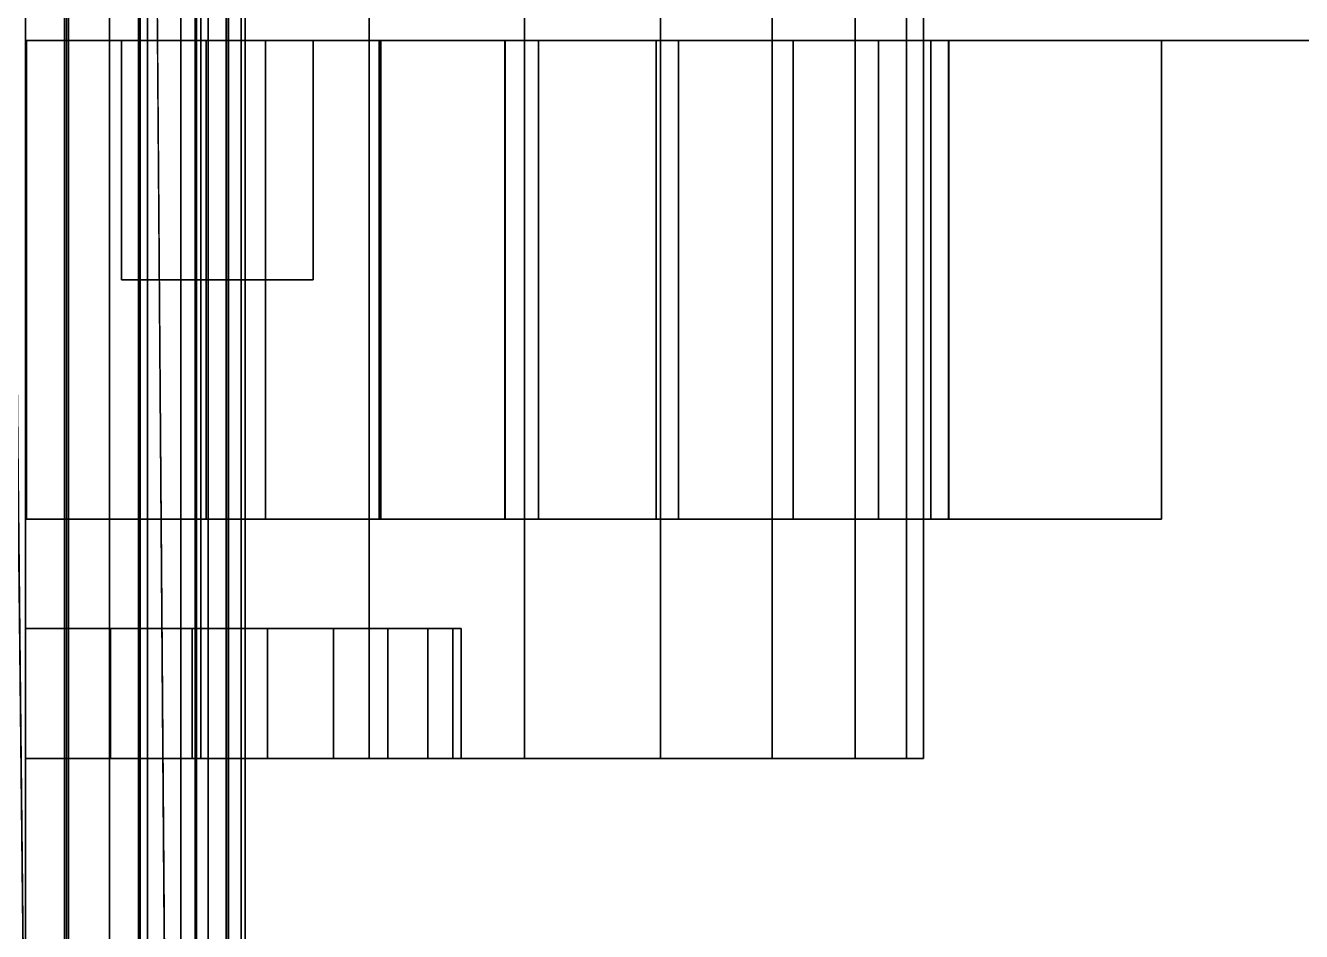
# Model space of a CAD drawing. Header units: metres. Extents: x -1080 to 1352, y -1635 to 1105.
# Drawn here: x 0 to 249.1, y -360.8 to -183.9 of the extents above; entities that cross this region are included whole.
import ezdxf

# ---------------------------------------------------------------- set-up
doc = ezdxf.new("R2010")
doc.units = ezdxf.units.M

msp = doc.modelspace()

# ---------------------------------------------------------------- linework, layer by layer
at = {"layer": 'crank_full'}
for points, invisible_edges in [([(7.61, -1175.37, 2074.45), (-7.97, 1078.14, 2074.39), (-7.98, -1175.37, 2074.37)], 1), ([(-7.97, 1078.14, 2074.39), (7.61, -1175.37, 2074.45), (7.63, 1078.14, 2074.46)], 1), ([(-7.6, 1078.15, 1995.97), (7.98, -1175.36, 1996.03), (-7.61, 314.39, 1995.96)], 1), ([(7.98, -1175.36, 1996.03), (-7.6, 1078.15, 1995.97), (7.99, 1078.15, 1996.04)], 1), ([(22.06, 314.38, 2068.55), (7.63, 1078.14, 2074.46), (7.61, -1175.37, 2074.45)], 13), ([(7.99, 1078.15, 1996.04), (22.36, -1175.36, 2002.06), (7.98, -1175.36, 1996.03)], 1), ([(22.36, -1175.36, 2002.06), (7.99, 1078.15, 1996.04), (22.38, 1078.15, 2002.08)], 1), ([(33.14, -1175.37, 2057.57), (22.07, 1078.14, 2068.56), (22.06, 314.38, 2068.55)], 1), ([(22.07, 1078.14, 2068.56), (33.14, -1175.37, 2057.57), (33.15, 1078.14, 2057.58)], 1), ([(22.38, 1078.15, 2002.08), (33.34, -1175.37, 2013.15), (22.36, -1175.36, 2002.06)], 1), ([(33.34, -1175.37, 2013.15), (22.38, 1078.15, 2002.08), (33.36, 1078.14, 2013.16)], 1), ([(39.18, 1078.14, 2043.2), (33.14, -1175.37, 2057.57), (39.17, -1175.37, 2043.18)], 1), ([(33.14, -1175.37, 2057.57), (39.18, 1078.14, 2043.2), (33.15, 1078.14, 2057.58)], 1), ([(33.36, 1078.14, 2013.16), (39.24, -1175.37, 2027.58), (33.34, -1175.37, 2013.15)], 1), ([(39.24, -1175.37, 2027.58), (33.36, 1078.14, 2013.16), (39.26, 1078.14, 2027.6)], 1), ([(39.26, 1078.14, 2027.6), (39.17, -1175.37, 2043.18), (39.24, -1175.37, 2027.58)], 1), ([(39.17, -1175.37, 2043.18), (39.26, 1078.14, 2027.6), (39.18, 1078.14, 2043.2)], 1), ([(22.06, 314.38, 2068.55), (7.61, -1175.37, 2074.45), (22.05, -1175.37, 2068.54)], 1)]:
    msp.add_3dface(points, dxfattribs=dict(at, invisible_edges=invisible_edges))
for points in [[(-7.62, -1175.36, 1995.96), (-7.61, 314.39, 1995.96), (7.98, -1175.36, 1996.03)], [(22.05, -1175.37, 2068.54), (33.14, -1175.37, 2057.57), (22.06, 314.38, 2068.55)]]:
    msp.add_3dface(points, dxfattribs=at)
at = {"layer": 'gearbox_half'}
for points, invisible_edges in [([(8.37, -116.79, 2383.76), (0, -858.15, 2382.93), (0, -116.79, 2382.93)], 1), ([(0, -858.15, 2382.93), (8.37, -116.79, 2383.76), (8.37, -857.43, 2383.76)], 1), ([(0, -741.65, 2468.69), (8.37, -116.79, 2467.87), (0, -116.79, 2468.69)], 1), ([(8.37, -116.79, 2467.87), (0, -741.65, 2468.69), (8.37, -741.6, 2467.87)], 1), ([(8.37, -741.6, 2467.87), (16.41, -116.79, 2465.43), (8.37, -116.79, 2467.87)], 1), ([(16.41, -116.79, 2465.43), (8.37, -741.6, 2467.87), (16.41, -741.56, 2465.43)], 1), ([(16.41, -116.79, 2386.2), (8.37, -857.43, 2383.76), (8.37, -116.79, 2383.76)], 1), ([(8.37, -857.43, 2383.76), (16.41, -116.79, 2386.2), (16.41, -855.3, 2386.2)], 1), ([(23.82, -116.79, 2390.16), (16.41, -855.3, 2386.2), (16.41, -116.79, 2386.2)], 1), ([(16.41, -855.3, 2386.2), (23.82, -116.79, 2390.16), (23.82, -851.83, 2390.16)], 1), ([(23.82, -741.51, 2461.46), (16.41, -116.79, 2465.43), (16.41, -741.56, 2465.43)], 1), ([(16.41, -116.79, 2465.43), (23.82, -741.51, 2461.46), (23.82, -116.79, 2461.46)], 1), ([(30.32, -116.79, 2395.49), (23.82, -851.83, 2390.16), (23.82, -116.79, 2390.16)], 1), ([(23.82, -851.83, 2390.16), (30.32, -116.79, 2395.49), (30.32, -847.17, 2395.49)], 1), ([(30.32, -741.47, 2456.13), (23.82, -116.79, 2461.46), (23.82, -741.51, 2461.46)], 1), ([(23.82, -116.79, 2461.46), (30.32, -741.47, 2456.13), (30.32, -116.79, 2456.13)], 1), ([(35.65, -741.44, 2449.63), (30.32, -116.79, 2456.13), (30.32, -741.47, 2456.13)], 1), ([(30.32, -116.79, 2456.13), (35.65, -741.44, 2449.63), (35.65, -116.79, 2449.63)], 1), ([(30.32, -116.79, 2395.49), (35.65, -841.49, 2401.99), (30.32, -847.17, 2395.49)], 1), ([(35.65, -841.49, 2401.99), (30.32, -116.79, 2395.49), (35.65, -116.79, 2401.99)], 1), ([(35.65, -116.79, 2401.99), (39.36, -835.43, 2408.93), (35.65, -841.49, 2401.99)], 1), ([(39.36, -835.43, 2408.93), (35.65, -116.79, 2401.99), (39.36, -741.42, 2408.93)], 3), ([(39.36, -741.42, 2408.93), (35.65, -116.79, 2401.99), (39.62, -741.42, 2409.4)], 3), ([(39.62, -741.42, 2409.4), (35.65, -116.79, 2401.99), (39.62, -116.79, 2409.4)], 1), ([(39.62, -741.42, 2442.22), (35.65, -116.79, 2449.63), (35.65, -741.44, 2449.63)], 1), ([(35.65, -116.79, 2449.63), (39.62, -741.42, 2442.22), (39.62, -116.79, 2442.22)], 1), ([(42.06, -741.4, 2434.18), (39.62, -116.79, 2442.22), (39.62, -741.42, 2442.22)], 1), ([(39.62, -116.79, 2442.22), (42.06, -741.4, 2434.18), (42.06, -116.79, 2434.18)], 1), ([(39.62, -116.79, 2409.4), (42.06, -741.4, 2417.45), (39.62, -741.42, 2409.4)], 1), ([(42.06, -741.4, 2417.45), (39.62, -116.79, 2409.4), (42.06, -116.79, 2417.45)], 1), ([(42.88, -741.4, 2425.81), (42.06, -116.79, 2434.18), (42.06, -741.4, 2434.18)], 1), ([(42.06, -116.79, 2434.18), (42.88, -741.4, 2425.81), (42.88, -116.79, 2425.81)], 1), ([(42.06, -116.79, 2417.45), (42.88, -741.4, 2425.81), (42.06, -741.4, 2417.45)], 1), ([(42.88, -741.4, 2425.81), (42.06, -116.79, 2417.45), (42.88, -116.79, 2425.81)], 1)]:
    msp.add_3dface(points, dxfattribs=dict(at, invisible_edges=invisible_edges))
at = {"layer": 'leg_half'}
for points, invisible_edges in [([(765, -186.86, 23.36), (0, -186.86, 5.84), (0, -186.86, 23.36)], 1), ([(0, -186.86, 5.84), (765, -186.86, 23.36), (765, -186.86, 5.84)], 1), ([(0.01, -763.62, 23.36), (765, -186.86, 23.36), (0, -186.86, 23.36)], 1), ([(700.99, -563.75, 5.84), (0, -186.86, 5.84), (765, -186.86, 5.84)], 1), ([(0, -186.86, 5.84), (700.99, -563.75, 5.84), (0, -674.37, 5.84)], 3), ([(765, -186.86, 23.36), (0.01, -763.62, 23.36), (765, -545.94, 23.36)], 3), ([(429.27, -549.15, 214.8), (0.02, -186.86, 214.8), (429.27, -186.86, 214.8)], 1), ([(0.02, -186.86, 214.8), (429.27, -549.15, 214.8), (0.02, -549.15, 214.8)], 1), ([(0.02, -186.86, 214.8), (93.53, -186.86, 242.73), (429.27, -186.86, 214.8)], 3), ([(93.53, -186.86, 242.73), (0.02, -186.86, 214.8), (18.72, -186.86, 268.43)], 15), ([(18.72, -186.86, 268.43), (0.02, -186.86, 214.8), (0.11, -186.86, 1390.81)], 13), ([(35.24, -186.86, 2079.87), (0.11, -280.29, 2083.33), (0.11, -186.86, 2083.33)], 1), ([(0.11, -280.29, 2083.33), (35.24, -186.86, 2079.87), (35.24, -280.29, 2079.87)], 1), ([(35.24, -186.86, 1394.27), (18.72, -186.86, 1315.22), (0.11, -186.86, 1390.81)], 3), ([(18.72, -186.86, 268.43), (0.11, -186.86, 1390.81), (18.72, -186.86, 1315.22)], 3), ([(0.18, -186.86, 2125.5), (35.24, -186.86, 2079.87), (0.11, -186.86, 2083.33)], 1), ([(0.11, -280.29, 1390.81), (35.24, -186.86, 1394.27), (0.11, -186.86, 1390.81)], 1), ([(35.24, -186.86, 1394.27), (0.11, -280.29, 1390.81), (35.24, -280.29, 1394.27)], 1), ([(0.18, -280.29, 2125.5), (46.87, -186.86, 2125.5), (0.18, -186.86, 2125.5)], 1), ([(46.87, -186.86, 2125.5), (0.18, -280.29, 2125.5), (46.87, -280.29, 2125.5)], 1), ([(35.24, -186.86, 2079.87), (0.18, -186.86, 2125.5), (46.87, -186.86, 2125.5)], 13), ([(18.72, -186.86, 1315.22), (35.24, -186.86, 1394.27), (56.13, -186.86, 1315.22)], 3), ([(93.53, -186.86, 242.73), (18.72, -186.86, 268.43), (56.13, -186.86, 268.43)], 13), ([(18.72, -186.86, 268.43), (56.13, -233.58, 268.43), (56.13, -186.86, 268.43)], 1), ([(56.13, -233.58, 268.43), (18.72, -186.86, 268.43), (18.72, -233.58, 268.43)], 1), ([(18.72, -186.86, 1315.22), (18.72, -233.58, 268.43), (18.72, -186.86, 268.43)], 1), ([(18.72, -233.58, 268.43), (18.72, -186.86, 1315.22), (18.72, -233.58, 1315.22)], 1), ([(56.13, -233.58, 1315.22), (18.72, -186.86, 1315.22), (56.13, -186.86, 1315.22)], 1), ([(18.72, -186.86, 1315.22), (56.13, -233.58, 1315.22), (18.72, -233.58, 1315.22)], 1), ([(35.24, -280.29, 1394.27), (69.01, -186.86, 1404.52), (35.24, -186.86, 1394.27)], 1), ([(69.01, -186.86, 1404.52), (35.24, -280.29, 1394.27), (69.01, -280.29, 1404.52)], 1), ([(69.02, -280.29, 2069.62), (35.24, -186.86, 2079.87), (69.02, -186.86, 2069.62)], 1), ([(35.24, -186.86, 2079.87), (69.02, -280.29, 2069.62), (35.24, -280.29, 2079.87)], 1), ([(56.13, -186.86, 1315.22), (35.24, -186.86, 1394.27), (69.01, -186.86, 1404.52)], 13), ([(35.24, -186.86, 2079.87), (46.87, -186.86, 2125.5), (69.02, -186.86, 2069.62)], 3), ([(46.87, -280.29, 2499.21), (93.65, -186.86, 2499.21), (46.87, -186.86, 2499.21)], 1), ([(93.65, -186.86, 2499.21), (46.87, -280.29, 2499.21), (93.65, -280.29, 2499.21)], 1), ([(93.65, -186.86, 2499.21), (46.87, -186.86, 2125.5), (46.87, -186.86, 2499.21)], 1), ([(46.87, -186.86, 2125.5), (93.65, -186.86, 2499.21), (69.02, -186.86, 2069.62)], 15), ([(46.87, -280.29, 2499.21), (46.87, -186.86, 2125.5), (46.87, -280.29, 2125.5)], 1), ([(46.87, -186.86, 2125.5), (46.87, -280.29, 2499.21), (46.87, -186.86, 2499.21)], 1), ([(56.13, -186.86, 1315.22), (69.01, -186.86, 1404.52), (56.13, -186.86, 268.43)], 3), ([(93.53, -186.86, 242.73), (56.13, -186.86, 268.43), (69.01, -186.86, 1404.52)], 15), ([(56.13, -233.58, 1315.22), (56.13, -186.86, 268.43), (56.13, -233.58, 268.43)], 1), ([(56.13, -186.86, 268.43), (56.13, -233.58, 1315.22), (56.13, -186.86, 1315.22)], 1), ([(69.01, -280.29, 1404.52), (100.14, -186.86, 1421.16), (69.01, -186.86, 1404.52)], 1), ([(100.14, -186.86, 1421.16), (69.01, -280.29, 1404.52), (100.14, -280.29, 1421.16)], 1), ([(100.14, -186.86, 1421.16), (93.53, -186.86, 1315.22), (69.01, -186.86, 1404.52)], 3), ([(93.53, -186.86, 242.73), (69.01, -186.86, 1404.52), (93.53, -186.86, 1315.22)], 3), ([(100.16, -186.86, 2052.98), (69.02, -280.29, 2069.62), (69.02, -186.86, 2069.62)], 1), ([(69.02, -280.29, 2069.62), (100.16, -186.86, 2052.98), (100.16, -280.29, 2052.98)], 1), ([(69.02, -186.86, 2069.62), (93.65, -186.86, 2499.21), (100.16, -186.86, 2052.98)], 3), ([(100.16, -186.86, 1753.53), (100.14, -186.86, 1720.56), (69.33, -186.86, 1737.05)], 1), ([(69.33, -280.29, 1737.05), (100.16, -186.86, 1753.53), (69.33, -186.86, 1737.05)], 1), ([(100.16, -186.86, 1753.53), (69.33, -280.29, 1737.05), (100.16, -280.29, 1753.53)], 1), ([(100.14, -280.29, 1720.56), (69.33, -186.86, 1737.05), (100.14, -186.86, 1720.56)], 1), ([(69.33, -186.86, 1737.05), (100.14, -280.29, 1720.56), (69.33, -280.29, 1737.05)], 1), ([(93.53, -186.86, 242.73), (93.53, -280.29, 1315.22), (93.53, -280.29, 242.73)], 1), ([(93.53, -280.29, 1315.22), (93.53, -186.86, 242.73), (93.53, -186.86, 1315.22)], 1), ([(93.53, -280.29, 242.73), (448.32, -186.86, 242.73), (93.53, -186.86, 242.73)], 1), ([(448.32, -186.86, 242.73), (93.53, -280.29, 242.73), (448.32, -549.62, 242.73)], 3), ([(221.74, -186.86, 1435.6), (93.53, -280.29, 1315.22), (93.53, -186.86, 1315.22)], 1), ([(93.53, -280.29, 1315.22), (221.74, -186.86, 1435.6), (221.74, -280.29, 1435.6)], 1), ([(93.53, -186.86, 1315.22), (100.14, -186.86, 1421.16), (221.74, -186.86, 1435.6)], 3), ([(429.27, -186.86, 214.8), (93.53, -186.86, 242.73), (448.32, -186.86, 242.73)], 13), ([(93.65, -186.86, 2499.21), (123.09, -280.29, 2224.77), (123.09, -186.86, 2224.77)], 1), ([(123.09, -280.29, 2224.77), (93.65, -186.86, 2499.21), (93.65, -280.29, 2499.21)], 1), ([(100.16, -186.86, 2052.98), (93.65, -186.86, 2499.21), (123.09, -186.86, 2224.77)], 13), ([(100.14, -280.29, 1421.16), (127.43, -186.86, 1443.55), (100.14, -186.86, 1421.16)], 1), ([(127.43, -186.86, 1443.55), (100.14, -280.29, 1421.16), (127.43, -280.29, 1443.55)], 1), ([(127.43, -280.29, 1698.17), (100.14, -186.86, 1720.56), (127.43, -186.86, 1698.17)], 1), ([(100.14, -186.86, 1720.56), (127.43, -280.29, 1698.17), (100.14, -280.29, 1720.56)], 1), ([(100.14, -186.86, 1720.56), (100.16, -186.86, 1753.53), (127.43, -186.86, 1698.17)], 3), ([(221.74, -186.86, 1435.6), (100.14, -186.86, 1421.16), (127.43, -186.86, 1443.55)], 13), ([(127.44, -186.86, 2030.58), (100.16, -280.29, 2052.98), (100.16, -186.86, 2052.98)], 1), ([(100.16, -280.29, 2052.98), (127.44, -186.86, 2030.58), (127.44, -280.29, 2030.58)], 1), ([(100.16, -280.29, 1753.53), (127.44, -186.86, 1775.92), (100.16, -186.86, 1753.53)], 1), ([(127.44, -186.86, 1775.92), (100.16, -280.29, 1753.53), (127.44, -280.29, 1775.92)], 1), ([(127.43, -186.86, 1698.17), (100.16, -186.86, 1753.53), (127.44, -186.86, 1775.92)], 13), ([(100.16, -186.86, 2052.98), (123.09, -186.86, 2224.77), (127.44, -186.86, 2030.58)], 3), ([(123.09, -186.86, 2224.77), (221.74, -280.29, 2013.44), (221.74, -186.86, 2013.44)], 1), ([(221.74, -280.29, 2013.44), (123.09, -186.86, 2224.77), (123.09, -280.29, 2224.77)], 1), ([(127.44, -186.86, 2030.58), (123.09, -186.86, 2224.77), (221.74, -186.86, 2013.44)], 13), ([(149.82, -280.29, 1670.89), (127.43, -186.86, 1698.17), (149.82, -186.86, 1670.89)], 1), ([(127.43, -186.86, 1698.17), (149.82, -280.29, 1670.89), (127.43, -280.29, 1698.17)], 1), ([(149.82, -280.29, 1470.83), (127.43, -186.86, 1443.55), (127.43, -280.29, 1443.55)], 1), ([(127.43, -186.86, 1443.55), (149.82, -280.29, 1470.83), (149.82, -186.86, 1470.83)], 1), ([(127.43, -186.86, 1698.17), (127.44, -186.86, 1775.92), (149.82, -186.86, 1670.89)], 3), ([(221.74, -186.86, 1435.6), (127.43, -186.86, 1443.55), (149.82, -186.86, 1470.83)], 13), ([(127.44, -280.29, 2030.58), (149.84, -186.86, 2003.3), (149.84, -280.29, 2003.3)], 1), ([(149.84, -186.86, 2003.3), (127.44, -280.29, 2030.58), (127.44, -186.86, 2030.58)], 1), ([(149.84, -280.29, 1803.21), (127.44, -186.86, 1775.92), (127.44, -280.29, 1775.92)], 1), ([(127.44, -186.86, 1775.92), (149.84, -280.29, 1803.21), (149.84, -186.86, 1803.21)], 1), ([(149.82, -186.86, 1670.89), (127.44, -186.86, 1775.92), (149.84, -186.86, 1803.21)], 13), ([(127.44, -186.86, 2030.58), (221.74, -186.86, 2013.44), (149.84, -186.86, 2003.3)], 3), ([(149.82, -280.29, 1670.89), (166.46, -186.86, 1639.76), (166.46, -280.29, 1639.76)], 1), ([(166.46, -186.86, 1639.76), (149.82, -280.29, 1670.89), (149.82, -186.86, 1670.89)], 1), ([(166.46, -280.29, 1501.96), (149.82, -186.86, 1470.83), (149.82, -280.29, 1470.83)], 1), ([(149.82, -186.86, 1470.83), (166.46, -280.29, 1501.96), (166.46, -186.86, 1501.96)], 1), ([(149.82, -186.86, 1670.89), (149.84, -186.86, 1803.21), (166.46, -186.86, 1639.76)], 3), ([(221.74, -186.86, 1435.6), (149.82, -186.86, 1470.83), (166.46, -186.86, 1501.96)], 13), ([(149.84, -280.29, 2003.3), (166.48, -186.86, 1972.16), (166.48, -280.29, 1972.16)], 1), ([(166.48, -186.86, 1972.16), (149.84, -280.29, 2003.3), (149.84, -186.86, 2003.3)], 1), ([(166.46, -186.86, 1639.76), (149.84, -186.86, 1803.21), (166.48, -186.86, 1834.34)], 13), ([(149.84, -186.86, 2003.3), (221.74, -186.86, 2013.44), (166.48, -186.86, 1972.16)], 3), ([(166.48, -280.29, 1834.34), (149.84, -186.86, 1803.21), (149.84, -280.29, 1803.21)], 1), ([(149.84, -186.86, 1803.21), (166.48, -280.29, 1834.34), (166.48, -186.86, 1834.34)], 1), ([(166.46, -280.29, 1639.76), (176.7, -186.86, 1605.99), (176.7, -280.29, 1605.99)], 1), ([(176.7, -186.86, 1605.99), (166.46, -280.29, 1639.76), (166.46, -186.86, 1639.76)], 1), ([(176.7, -280.29, 1535.73), (166.46, -186.86, 1501.96), (166.46, -280.29, 1501.96)], 1), ([(166.46, -186.86, 1501.96), (176.7, -280.29, 1535.73), (176.7, -186.86, 1535.73)], 1), ([(166.46, -186.86, 1639.76), (166.48, -186.86, 1834.34), (176.7, -186.86, 1605.99)], 3), ([(221.74, -186.86, 1435.6), (166.46, -186.86, 1501.96), (176.7, -186.86, 1535.73)], 13), ([(176.7, -186.86, 1605.99), (166.48, -186.86, 1834.34), (176.73, -186.86, 1868.12)], 13), ([(166.48, -186.86, 1972.16), (221.74, -186.86, 2013.44), (176.73, -186.86, 1938.38)], 3), ([(166.48, -280.29, 1972.16), (176.73, -186.86, 1938.38), (176.73, -280.29, 1938.38)], 1), ([(176.73, -186.86, 1938.38), (166.48, -280.29, 1972.16), (166.48, -186.86, 1972.16)], 1), ([(176.73, -280.29, 1868.12), (166.48, -186.86, 1834.34), (166.48, -280.29, 1834.34)], 1), ([(166.48, -186.86, 1834.34), (176.73, -280.29, 1868.12), (176.73, -186.86, 1868.12)], 1), ([(180.16, -280.29, 1570.86), (176.7, -186.86, 1535.73), (176.7, -280.29, 1535.73)], 1), ([(176.7, -186.86, 1535.73), (180.16, -280.29, 1570.86), (180.16, -186.86, 1570.86)], 1), ([(176.7, -280.29, 1605.99), (180.16, -186.86, 1570.86), (180.16, -280.29, 1570.86)], 1), ([(180.16, -186.86, 1570.86), (176.7, -280.29, 1605.99), (176.7, -186.86, 1605.99)], 1), ([(176.7, -186.86, 1605.99), (176.73, -186.86, 1868.12), (180.16, -186.86, 1570.86)], 3), ([(221.74, -186.86, 1435.6), (176.7, -186.86, 1535.73), (180.16, -186.86, 1570.86)], 13), ([(176.73, -280.29, 1938.38), (180.19, -186.86, 1903.25), (180.19, -280.29, 1903.25)], 1), ([(180.19, -186.86, 1903.25), (176.73, -280.29, 1938.38), (176.73, -186.86, 1938.38)], 1), ([(180.16, -186.86, 1570.86), (176.73, -186.86, 1868.12), (180.19, -186.86, 1903.25)], 13), ([(176.73, -186.86, 1938.38), (221.74, -186.86, 2013.44), (180.19, -186.86, 1903.25)], 3), ([(180.19, -280.29, 1903.25), (176.73, -186.86, 1868.12), (176.73, -280.29, 1868.12)], 1), ([(176.73, -186.86, 1868.12), (180.19, -280.29, 1903.25), (180.19, -186.86, 1903.25)], 1), ([(221.74, -186.86, 1435.6), (180.16, -186.86, 1570.86), (180.19, -186.86, 1903.25)], 15), ([(221.74, -186.86, 1435.6), (180.19, -186.86, 1903.25), (221.74, -186.86, 2013.44)], 3), ([(221.74, -186.86, 2013.44), (221.74, -280.29, 1435.6), (221.74, -186.86, 1435.6)], 1), ([(221.74, -280.29, 1435.6), (221.74, -186.86, 2013.44), (221.74, -280.29, 2013.44)], 1), ([(56.13, -233.58, 1315.22), (18.72, -233.58, 268.43), (18.72, -233.58, 1315.22)], 1), ([(18.72, -233.58, 268.43), (56.13, -233.58, 1315.22), (56.13, -233.58, 268.43)], 1), ([(93.53, -280.29, 242.73), (0.11, -280.29, 1390.81), (0, -280.29, 242.73)], 1), ([(0, -549.62, 242.73), (93.53, -280.29, 242.73), (0, -280.29, 242.73)], 1), ([(93.53, -280.29, 242.73), (0, -549.62, 242.73), (448.32, -549.62, 242.73)], 13), ([(0.11, -280.29, 1390.81), (93.53, -280.29, 242.73), (35.24, -280.29, 1394.27)], 3), ([(35.24, -280.29, 2079.87), (0.18, -280.29, 2125.5), (0.11, -280.29, 2083.33)], 1), ([(0.18, -280.29, 2125.5), (35.24, -280.29, 2079.87), (46.87, -280.29, 2125.5)], 3), ([(35.24, -280.29, 1394.27), (93.53, -280.29, 242.73), (69.01, -280.29, 1404.52)], 3), ([(46.87, -280.29, 2125.5), (35.24, -280.29, 2079.87), (69.02, -280.29, 2069.62)], 13), ([(46.87, -280.29, 2125.5), (69.02, -280.29, 2069.62), (46.87, -280.29, 2499.21)], 3), ([(46.87, -280.29, 2499.21), (69.02, -280.29, 2069.62), (93.65, -280.29, 2499.21)], 3), ([(69.01, -280.29, 1404.52), (93.53, -280.29, 242.73), (93.53, -280.29, 1315.22)], 13), ([(69.01, -280.29, 1404.52), (93.53, -280.29, 1315.22), (100.14, -280.29, 1421.16)], 3), ([(93.65, -280.29, 2499.21), (69.02, -280.29, 2069.62), (100.16, -280.29, 2052.98)], 13), ([(100.14, -280.29, 1720.56), (100.16, -280.29, 1753.53), (69.33, -280.29, 1737.05)], 1), ([(100.14, -280.29, 1421.16), (93.53, -280.29, 1315.22), (221.74, -280.29, 1435.6)], 13), ([(93.65, -280.29, 2499.21), (100.16, -280.29, 2052.98), (123.09, -280.29, 2224.77)], 3), ([(100.14, -280.29, 1421.16), (221.74, -280.29, 1435.6), (127.43, -280.29, 1443.55)], 3), ([(100.16, -280.29, 1753.53), (100.14, -280.29, 1720.56), (127.43, -280.29, 1698.17)], 13), ([(123.09, -280.29, 2224.77), (100.16, -280.29, 2052.98), (127.44, -280.29, 2030.58)], 13), ([(100.16, -280.29, 1753.53), (127.43, -280.29, 1698.17), (127.44, -280.29, 1775.92)], 3), ([(123.09, -280.29, 2224.77), (127.44, -280.29, 2030.58), (221.74, -280.29, 2013.44)], 3), ([(127.43, -280.29, 1443.55), (221.74, -280.29, 1435.6), (149.82, -280.29, 1470.83)], 3), ([(127.44, -280.29, 1775.92), (127.43, -280.29, 1698.17), (149.82, -280.29, 1670.89)], 13), ([(221.74, -280.29, 2013.44), (127.44, -280.29, 2030.58), (149.84, -280.29, 2003.3)], 13), ([(127.44, -280.29, 1775.92), (149.82, -280.29, 1670.89), (149.84, -280.29, 1803.21)], 3), ([(149.82, -280.29, 1470.83), (221.74, -280.29, 1435.6), (166.46, -280.29, 1501.96)], 3), ([(149.84, -280.29, 1803.21), (149.82, -280.29, 1670.89), (166.46, -280.29, 1639.76)], 13), ([(221.74, -280.29, 2013.44), (149.84, -280.29, 2003.3), (166.48, -280.29, 1972.16)], 13), ([(149.84, -280.29, 1803.21), (166.46, -280.29, 1639.76), (166.48, -280.29, 1834.34)], 3), ([(166.46, -280.29, 1501.96), (221.74, -280.29, 1435.6), (176.7, -280.29, 1535.73)], 3), ([(166.48, -280.29, 1834.34), (166.46, -280.29, 1639.76), (176.7, -280.29, 1605.99)], 13), ([(221.74, -280.29, 2013.44), (166.48, -280.29, 1972.16), (176.73, -280.29, 1938.38)], 13), ([(166.48, -280.29, 1834.34), (176.7, -280.29, 1605.99), (176.73, -280.29, 1868.12)], 3), ([(176.7, -280.29, 1535.73), (221.74, -280.29, 1435.6), (180.16, -280.29, 1570.86)], 3), ([(176.73, -280.29, 1868.12), (176.7, -280.29, 1605.99), (180.16, -280.29, 1570.86)], 13), ([(221.74, -280.29, 2013.44), (176.73, -280.29, 1938.38), (180.19, -280.29, 1903.25)], 13), ([(176.73, -280.29, 1868.12), (180.16, -280.29, 1570.86), (180.19, -280.29, 1903.25)], 3), ([(180.16, -280.29, 1570.86), (221.74, -280.29, 1435.6), (180.19, -280.29, 1903.25)], 15), ([(221.74, -280.29, 2013.44), (180.19, -280.29, 1903.25), (221.74, -280.29, 1435.6)], 3)]:
    msp.add_3dface(points, dxfattribs=dict(at, invisible_edges=invisible_edges))
at = {"layer": 'rotator_half'}
for points, invisible_edges in [([(0, -140.15, 1737.87), (34.2, -327.01, 1734.5), (34.2, -140.15, 1734.5)], 1), ([(34.2, -327.01, 1734.5), (0, -140.15, 1737.87), (0, -327.01, 1737.87)], 1), ([(34.2, -327.01, 1390.63), (0, -140.15, 1387.27), (34.2, -140.15, 1390.63)], 1), ([(0, -140.15, 1387.27), (34.2, -327.01, 1390.63), (0, -327.01, 1387.27)], 1), ([(34.2, -140.15, 1734.5), (67.09, -327.01, 1724.53), (67.09, -140.15, 1724.53)], 1), ([(67.09, -327.01, 1724.53), (34.2, -140.15, 1734.5), (34.2, -327.01, 1734.5)], 1), ([(67.09, -327.01, 1400.61), (34.2, -140.15, 1390.63), (67.09, -140.15, 1400.61)], 1), ([(34.2, -140.15, 1390.63), (67.09, -327.01, 1400.61), (34.2, -327.01, 1390.63)], 1), ([(67.09, -140.15, 1724.53), (97.39, -327.01, 1708.33), (97.39, -140.15, 1708.33)], 1), ([(97.39, -327.01, 1708.33), (67.09, -140.15, 1724.53), (67.09, -327.01, 1724.53)], 1), ([(97.39, -327.01, 1416.81), (67.09, -140.15, 1400.61), (97.39, -140.15, 1416.81)], 1), ([(67.09, -140.15, 1400.61), (97.39, -327.01, 1416.81), (67.09, -327.01, 1400.61)], 1), ([(97.39, -140.15, 1708.33), (123.96, -327.01, 1686.52), (123.96, -140.15, 1686.52)], 1), ([(123.96, -327.01, 1686.52), (97.39, -140.15, 1708.33), (97.39, -327.01, 1708.33)], 1), ([(123.96, -140.15, 1438.61), (97.39, -327.01, 1416.81), (97.39, -140.15, 1416.81)], 1), ([(97.39, -327.01, 1416.81), (123.96, -140.15, 1438.61), (123.96, -327.01, 1438.61)], 1), ([(123.96, -140.15, 1438.61), (145.76, -327.01, 1465.17), (123.96, -327.01, 1438.61)], 1), ([(145.76, -327.01, 1465.17), (123.96, -140.15, 1438.61), (145.76, -140.15, 1465.17)], 1), ([(145.76, -140.15, 1659.96), (123.96, -327.01, 1686.52), (145.76, -327.01, 1659.96)], 1), ([(123.96, -327.01, 1686.52), (145.76, -140.15, 1659.96), (123.96, -140.15, 1686.52)], 1), ([(145.76, -140.15, 1465.17), (161.96, -327.01, 1495.48), (145.76, -327.01, 1465.17)], 1), ([(161.96, -327.01, 1495.48), (145.76, -140.15, 1465.17), (161.96, -140.15, 1495.48)], 1), ([(161.96, -140.15, 1629.65), (145.76, -327.01, 1659.96), (161.96, -327.01, 1629.65)], 1), ([(145.76, -327.01, 1659.96), (161.96, -140.15, 1629.65), (145.76, -140.15, 1659.96)], 1), ([(171.93, -140.15, 1596.77), (161.96, -327.01, 1629.65), (171.93, -327.01, 1596.77)], 1), ([(161.96, -327.01, 1629.65), (171.93, -140.15, 1596.77), (161.96, -140.15, 1629.65)], 1), ([(161.96, -140.15, 1495.48), (171.93, -327.01, 1528.37), (161.96, -327.01, 1495.48)], 1), ([(171.93, -327.01, 1528.37), (161.96, -140.15, 1495.48), (171.93, -140.15, 1528.37)], 1), ([(175.3, -140.15, 1562.57), (171.93, -327.01, 1596.77), (175.3, -327.01, 1562.57)], 1), ([(171.93, -327.01, 1596.77), (175.3, -140.15, 1562.57), (171.93, -140.15, 1596.77)], 1), ([(171.93, -140.15, 1528.37), (175.3, -327.01, 1562.57), (171.93, -327.01, 1528.37)], 1), ([(175.3, -327.01, 1562.57), (171.93, -140.15, 1528.37), (175.3, -140.15, 1562.57)], 1), ([(0, -301.61, 1647.59), (0, -301.61, 1477.54), (16.59, -301.61, 1645.96)], 3), ([(16.59, -301.61, 1645.96), (0, -301.61, 1477.54), (16.59, -301.61, 1479.18)], 13), ([(16.59, -327.01, 1645.96), (0, -301.61, 1647.59), (16.59, -301.61, 1645.96)], 1), ([(0, -301.61, 1647.59), (16.59, -327.01, 1645.96), (0, -327.01, 1647.59)], 1), ([(0, -301.61, 1477.54), (16.59, -327.01, 1479.18), (16.59, -301.61, 1479.18)], 1), ([(16.59, -327.01, 1479.18), (0, -301.61, 1477.54), (0, -327.01, 1477.54)], 1), ([(16.59, -301.61, 1645.96), (16.59, -301.61, 1479.18), (32.54, -301.61, 1641.12)], 3), ([(32.54, -301.61, 1641.12), (16.59, -301.61, 1479.18), (32.54, -301.61, 1484.02)], 13), ([(16.59, -301.61, 1479.18), (32.54, -327.01, 1484.02), (32.54, -301.61, 1484.02)], 1), ([(32.54, -327.01, 1484.02), (16.59, -301.61, 1479.18), (16.59, -327.01, 1479.18)], 1), ([(32.54, -327.01, 1641.12), (16.59, -301.61, 1645.96), (32.54, -301.61, 1641.12)], 1), ([(16.59, -301.61, 1645.96), (32.54, -327.01, 1641.12), (16.59, -327.01, 1645.96)], 1), ([(32.54, -301.61, 1641.12), (32.54, -301.61, 1484.02), (47.24, -301.61, 1633.26)], 3), ([(47.24, -301.61, 1633.26), (32.54, -301.61, 1484.02), (47.24, -301.61, 1491.87)], 13), ([(32.54, -327.01, 1484.02), (47.24, -301.61, 1491.87), (32.54, -301.61, 1484.02)], 1), ([(47.24, -301.61, 1491.87), (32.54, -327.01, 1484.02), (47.24, -327.01, 1491.87)], 1), ([(47.24, -327.01, 1633.26), (32.54, -301.61, 1641.12), (47.24, -301.61, 1633.26)], 1), ([(32.54, -301.61, 1641.12), (47.24, -327.01, 1633.26), (32.54, -327.01, 1641.12)], 1), ([(47.24, -301.61, 1633.26), (47.24, -301.61, 1491.87), (60.12, -301.61, 1622.69)], 3), ([(60.12, -301.61, 1622.69), (47.24, -301.61, 1491.87), (60.12, -301.61, 1502.45)], 13), ([(47.24, -327.01, 1491.87), (60.12, -301.61, 1502.45), (47.24, -301.61, 1491.87)], 1), ([(60.12, -301.61, 1502.45), (47.24, -327.01, 1491.87), (60.12, -327.01, 1502.45)], 1), ([(60.12, -327.01, 1622.69), (47.24, -301.61, 1633.26), (60.12, -301.61, 1622.69)], 1), ([(47.24, -301.61, 1633.26), (60.12, -327.01, 1622.69), (47.24, -327.01, 1633.26)], 1), ([(60.12, -301.61, 1622.69), (60.12, -301.61, 1502.45), (70.69, -301.61, 1609.8)], 3), ([(70.69, -301.61, 1609.8), (60.12, -301.61, 1502.45), (70.69, -301.61, 1515.33)], 13), ([(70.69, -327.01, 1515.33), (60.12, -301.61, 1502.45), (60.12, -327.01, 1502.45)], 1), ([(60.12, -301.61, 1502.45), (70.69, -327.01, 1515.33), (70.69, -301.61, 1515.33)], 1), ([(60.12, -327.01, 1622.69), (70.69, -301.61, 1609.8), (70.69, -327.01, 1609.8)], 1), ([(70.69, -301.61, 1609.8), (60.12, -327.01, 1622.69), (60.12, -301.61, 1622.69)], 1), ([(70.69, -301.61, 1609.8), (70.69, -301.61, 1515.33), (78.55, -301.61, 1595.1)], 3), ([(78.55, -301.61, 1595.1), (70.69, -301.61, 1515.33), (78.55, -301.61, 1530.03)], 13), ([(78.55, -327.01, 1530.03), (70.69, -301.61, 1515.33), (70.69, -327.01, 1515.33)], 1), ([(70.69, -301.61, 1515.33), (78.55, -327.01, 1530.03), (78.55, -301.61, 1530.03)], 1), ([(70.69, -327.01, 1609.8), (78.55, -301.61, 1595.1), (78.55, -327.01, 1595.1)], 1), ([(78.55, -301.61, 1595.1), (70.69, -327.01, 1609.8), (70.69, -301.61, 1609.8)], 1), ([(78.55, -301.61, 1595.1), (78.55, -301.61, 1530.03), (83.39, -301.61, 1579.15)], 3), ([(83.39, -301.61, 1579.15), (78.55, -301.61, 1530.03), (83.39, -301.61, 1545.98)], 13), ([(83.39, -327.01, 1545.98), (78.55, -301.61, 1530.03), (78.55, -327.01, 1530.03)], 1), ([(78.55, -301.61, 1530.03), (83.39, -327.01, 1545.98), (83.39, -301.61, 1545.98)], 1), ([(78.55, -327.01, 1595.1), (83.39, -301.61, 1579.15), (83.39, -327.01, 1579.15)], 1), ([(83.39, -301.61, 1579.15), (78.55, -327.01, 1595.1), (78.55, -301.61, 1595.1)], 1), ([(83.39, -301.61, 1579.15), (83.39, -301.61, 1545.98), (85.02, -301.61, 1562.57)], 1), ([(85.02, -327.01, 1562.57), (83.39, -301.61, 1545.98), (83.39, -327.01, 1545.98)], 1), ([(83.39, -301.61, 1545.98), (85.02, -327.01, 1562.57), (85.02, -301.61, 1562.57)], 1), ([(83.39, -327.01, 1579.15), (85.02, -301.61, 1562.57), (85.02, -327.01, 1562.57)], 1), ([(85.02, -301.61, 1562.57), (83.39, -327.01, 1579.15), (83.39, -301.61, 1579.15)], 1), ([(0, -327.01, 1477.54), (0, -327.01, 1387.27), (16.59, -327.01, 1479.18)], 3), ([(16.59, -327.01, 1479.18), (0, -327.01, 1387.27), (34.2, -327.01, 1390.63)], 13), ([(0, -327.01, 1737.87), (0, -327.01, 1647.59), (34.2, -327.01, 1734.5)], 3), ([(34.2, -327.01, 1734.5), (0, -327.01, 1647.59), (16.59, -327.01, 1645.96)], 13), ([(16.59, -327.01, 1479.18), (34.2, -327.01, 1390.63), (32.54, -327.01, 1484.02)], 3), ([(34.2, -327.01, 1734.5), (16.59, -327.01, 1645.96), (32.54, -327.01, 1641.12)], 13), ([(32.54, -327.01, 1484.02), (34.2, -327.01, 1390.63), (47.24, -327.01, 1491.87)], 3), ([(34.2, -327.01, 1734.5), (32.54, -327.01, 1641.12), (47.24, -327.01, 1633.26)], 13), ([(47.24, -327.01, 1491.87), (34.2, -327.01, 1390.63), (67.09, -327.01, 1400.61)], 13), ([(34.2, -327.01, 1734.5), (47.24, -327.01, 1633.26), (67.09, -327.01, 1724.53)], 3), ([(47.24, -327.01, 1491.87), (67.09, -327.01, 1400.61), (60.12, -327.01, 1502.45)], 3), ([(67.09, -327.01, 1724.53), (47.24, -327.01, 1633.26), (60.12, -327.01, 1622.69)], 13), ([(60.12, -327.01, 1502.45), (67.09, -327.01, 1400.61), (70.69, -327.01, 1515.33)], 3), ([(67.09, -327.01, 1724.53), (60.12, -327.01, 1622.69), (70.69, -327.01, 1609.8)], 13), ([(70.69, -327.01, 1515.33), (67.09, -327.01, 1400.61), (97.39, -327.01, 1416.81)], 13), ([(67.09, -327.01, 1724.53), (70.69, -327.01, 1609.8), (97.39, -327.01, 1708.33)], 3), ([(70.69, -327.01, 1515.33), (97.39, -327.01, 1416.81), (78.55, -327.01, 1530.03)], 3), ([(97.39, -327.01, 1708.33), (70.69, -327.01, 1609.8), (78.55, -327.01, 1595.1)], 13), ([(78.55, -327.01, 1530.03), (97.39, -327.01, 1416.81), (83.39, -327.01, 1545.98)], 3), ([(97.39, -327.01, 1708.33), (78.55, -327.01, 1595.1), (83.39, -327.01, 1579.15)], 13), ([(83.39, -327.01, 1545.98), (97.39, -327.01, 1416.81), (85.02, -327.01, 1562.57)], 3), ([(97.39, -327.01, 1708.33), (83.39, -327.01, 1579.15), (85.02, -327.01, 1562.57)], 13), ([(85.02, -327.01, 1562.57), (97.39, -327.01, 1416.81), (97.39, -327.01, 1708.33)], 15), ([(97.39, -327.01, 1708.33), (97.39, -327.01, 1416.81), (123.96, -327.01, 1686.52)], 3), ([(123.96, -327.01, 1686.52), (97.39, -327.01, 1416.81), (123.96, -327.01, 1438.61)], 13), ([(123.96, -327.01, 1686.52), (123.96, -327.01, 1438.61), (145.76, -327.01, 1659.96)], 3), ([(145.76, -327.01, 1659.96), (123.96, -327.01, 1438.61), (145.76, -327.01, 1465.17)], 13), ([(145.76, -327.01, 1659.96), (145.76, -327.01, 1465.17), (161.96, -327.01, 1629.65)], 3), ([(161.96, -327.01, 1629.65), (145.76, -327.01, 1465.17), (161.96, -327.01, 1495.48)], 13), ([(161.96, -327.01, 1629.65), (161.96, -327.01, 1495.48), (171.93, -327.01, 1596.77)], 3), ([(171.93, -327.01, 1596.77), (161.96, -327.01, 1495.48), (171.93, -327.01, 1528.37)], 13), ([(171.93, -327.01, 1596.77), (171.93, -327.01, 1528.37), (175.3, -327.01, 1562.57)], 1)]:
    msp.add_3dface(points, dxfattribs=dict(at, invisible_edges=invisible_edges))

doc.saveas('drawing.dxf')
